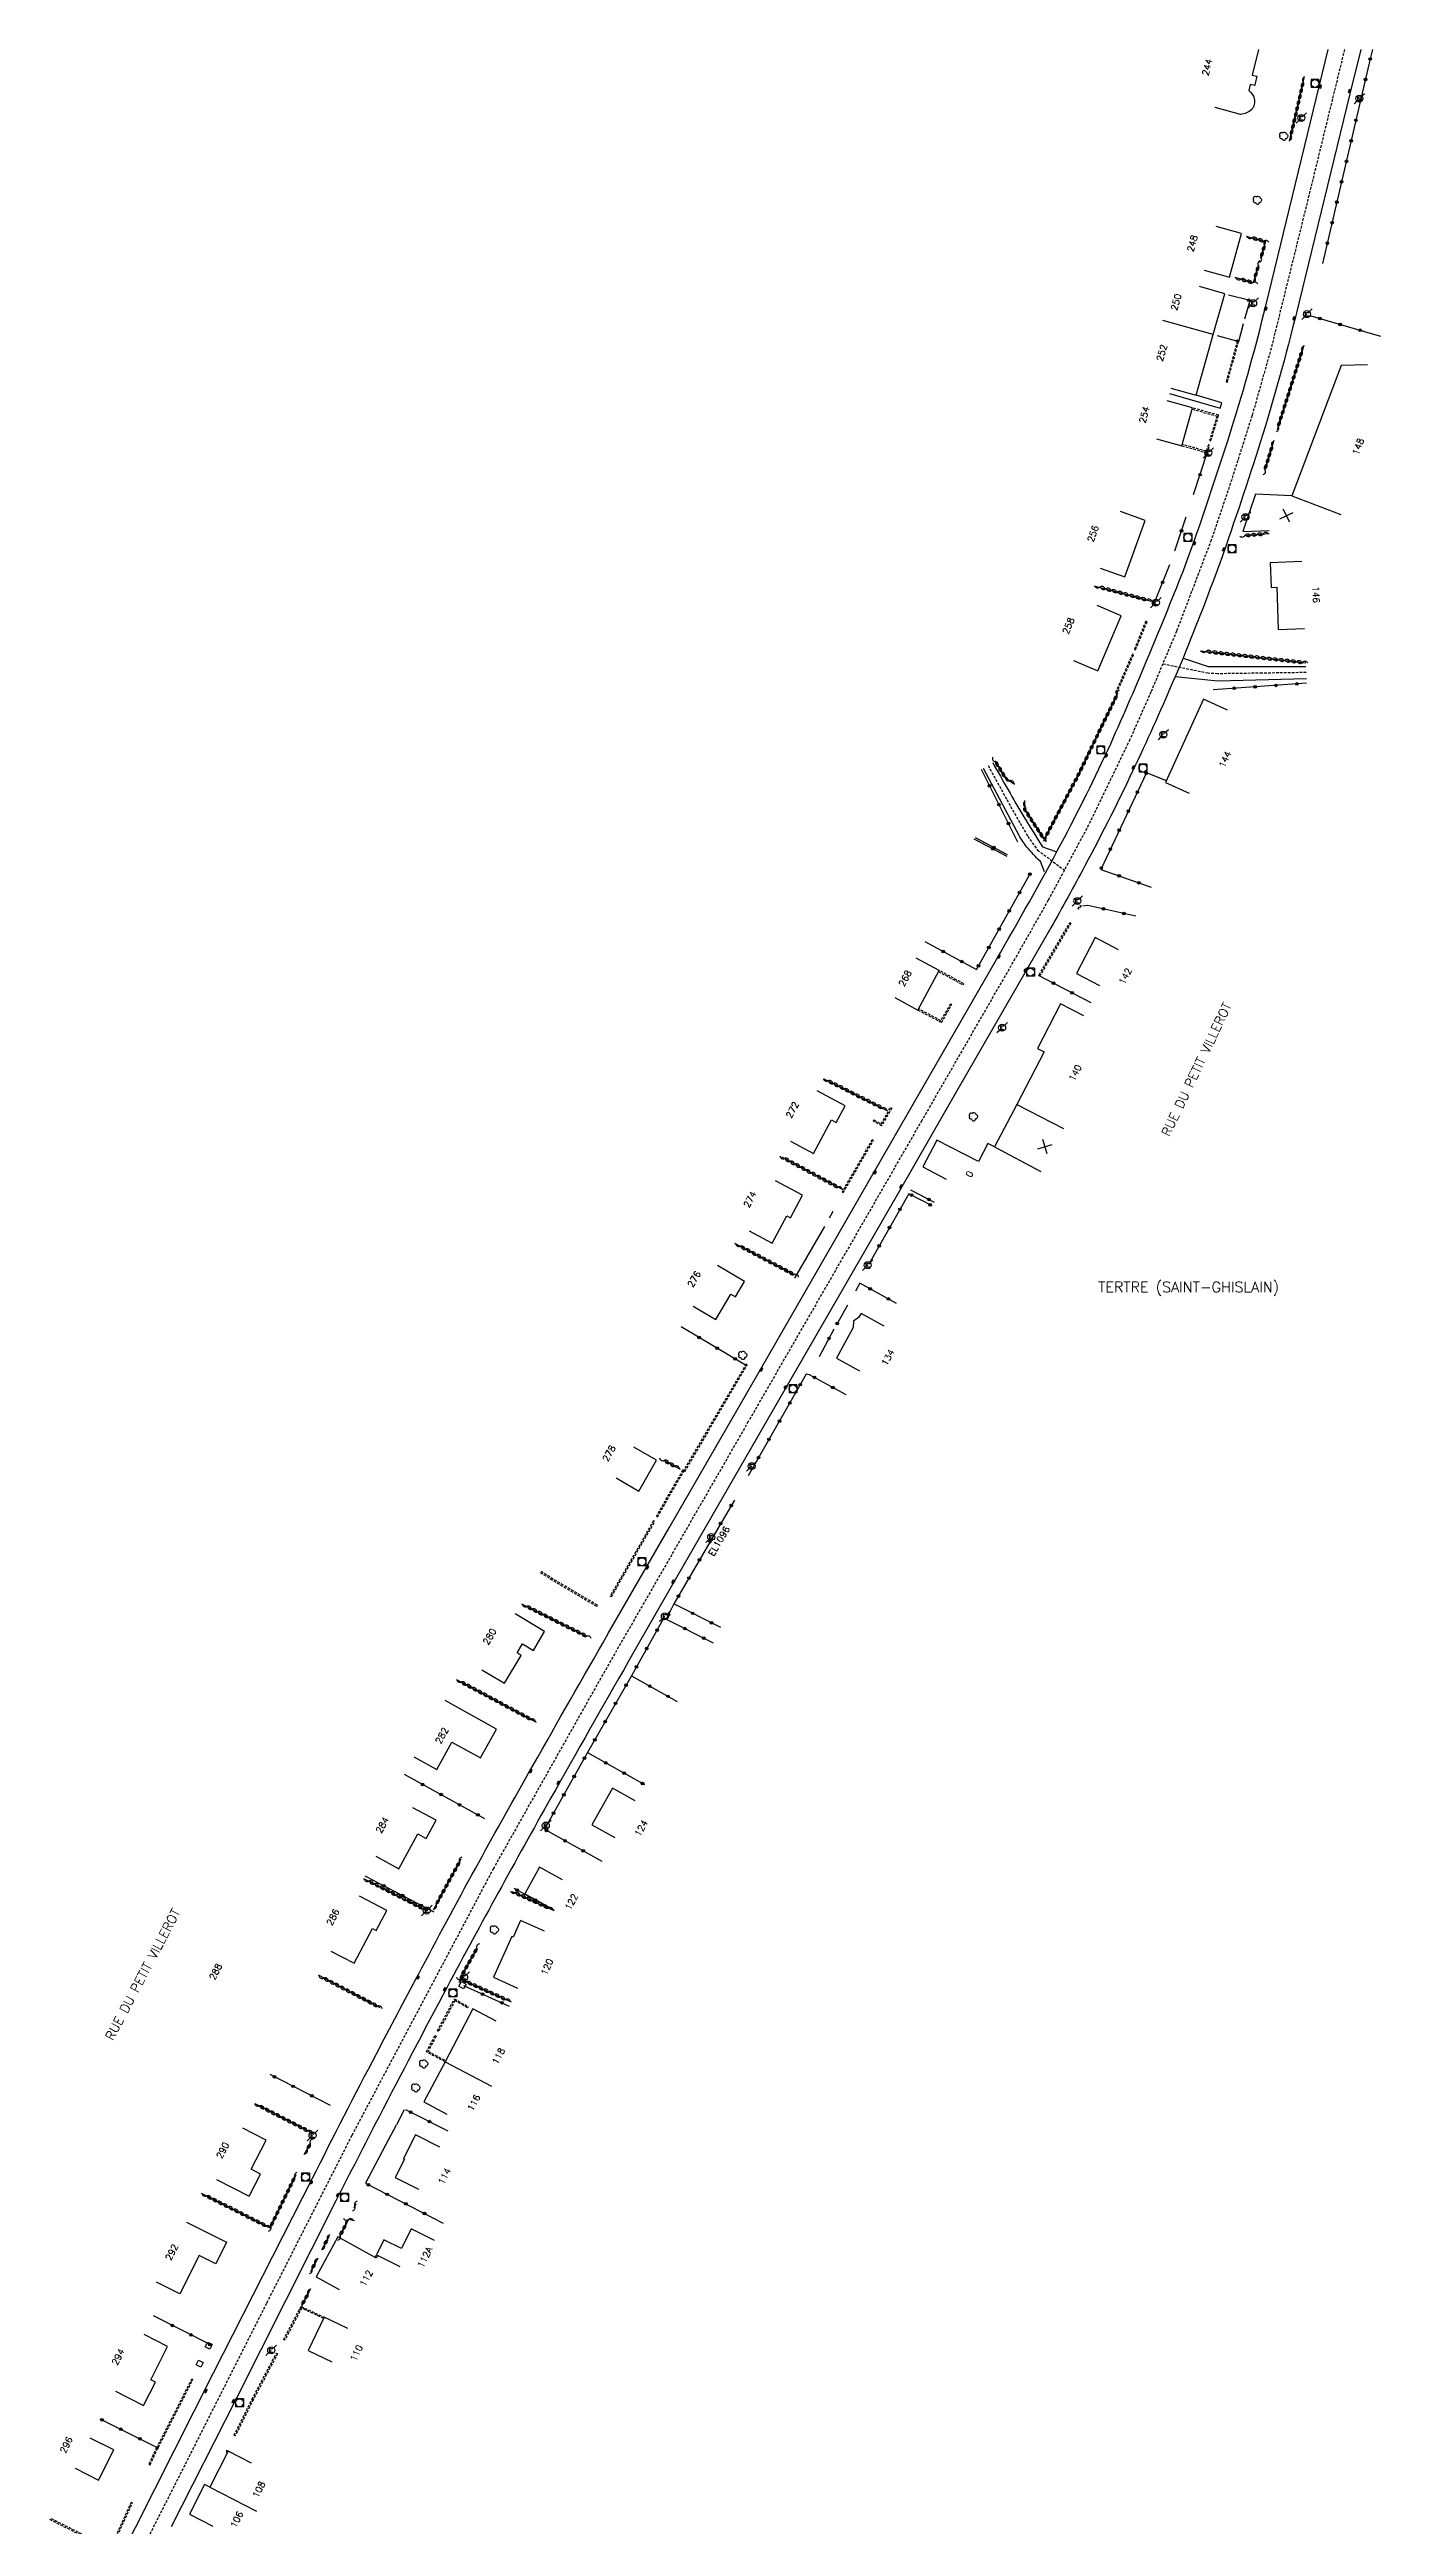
# Model space of a CAD drawing. Header units: millimetres. Extents: x 108000 to 109000, y 128000 to 129000.
# Drawn here: x 108247.2 to 108500.7, y 128528.4 to 129000 of the extents above; entities that cross this region are included whole.
import ezdxf
from ezdxf.enums import TextEntityAlignment as Align

# ---------------------------------------------------------------- set-up
doc = ezdxf.new("R2010")
doc.units = ezdxf.units.MM
doc.linetypes.add('DASHED', pattern=[0.75, 0.5, -0.25])
doc.layers.get('0').update_dxf_attribs({"linetype": 'CONTINUOUS'})
for name, color, linetype in [('W0001', 6, 'DASHED'), ('W0008', 7, 'CONTINUOUS'), ('W0100', 7, 'CONTINUOUS'), ('W0112', 1, 'DASHED'), ('W0300', 7, 'CONTINUOUS'), ('W0310', 3, 'CONTINUOUS'), ('W0322', 7, 'CONTINUOUS'), ('W0334', 7, 'CONTINUOUS'), ('W0400', 7, 'CONTINUOUS'), ('W0420', 7, 'CONTINUOUS'), ('W0471', 7, 'CONTINUOUS'), ('W0980', 7, 'CONTINUOUS'), ('W0984', 7, 'CONTINUOUS'), ('W0989', 7, 'CONTINUOUS'), ('W0991', 7, 'CONTINUOUS'), ('W1102', 7, 'CONTINUOUS')]:
    doc.layers.add(name, color=color, linetype=linetype)
doc.styles.get("Standard").update_dxf_attribs({"font": 'romans.shx', "width": 0.85})

# ---------------------------------------------------------------- blocks, each defined once
blk = doc.blocks.new('T400')
for p, q in [((-0.15, 0.3), (0.15, 0.3)), ((-0.15, -0.25), (-0.15, 0.3)), ((-0.15, 0.15), (0.15, 0.15)), ((-0.15, 0), (0.15, 0)), ((0.15, 0.3), (0.15, -0.25)), ((-0.15, -0.15), (0.15, -0.15)), ((-0.15, -0.25), (-0.15, -0.3)), ((-0.15, -0.3), (0.15, -0.3)), ((0.15, -0.3), (0.15, -0.25))]:
    blk.add_line(p, q)
blk = doc.blocks.new('T420')
for p, q in [((0.75, 0.75), (-0.75, 0.75)), ((-0.75, 0.75), (-0.75, -0.75)), ((0.75, 0.75), (0.75, -0.75)), ((0.75, -0.75), (-0.75, -0.75))]:
    blk.add_line(p, q)
blk.add_ellipse((0, 0), major_axis=(-0.53, 0.53), ratio=1, start_param=3.926991, end_param=10.210176)
blk = doc.blocks.new('T471')
for p, q in [((-0.333334, 0.333334), (-0.333334, -0.333334)), ((-0.333334, 0.333334), (0.333334, 0.333334)), ((-0.333334, 0), (0, 0)), ((0.500001, 0.500001), (1.000002, 1.000002)), ((-0.500001, -0.500001), (-1.000002, -1.000002)), ((-0.333334, -0.333334), (0.333334, -0.333334))]:
    blk.add_line(p, q)
blk.add_ellipse((0, 0), major_axis=(0.471405, 0.471405), ratio=1, start_param=5.4977871438, end_param=11.780972451)
blk = doc.blocks.new('T300')
for p, q in [((-0.8, 0.51), (-0.86, 0.34)), ((-0.86, 0.34), (-0.86, 0.17)), ((-0.86, 0.17), (-0.74, 0.06)), ((-0.69, 0.63), (-0.8, 0.51)), ((-0.8, -0.06), (-0.74, 0.06)), ((-0.74, 0.06), (-0.69, 0.11)), ((-0.57, 0.69), (-0.69, 0.63)), ((-0.46, 0.69), (-0.57, 0.69)), ((-0.29, 0.63), (-0.46, 0.69)), ((-0.29, 0.63), (-0.17, 0.74)), ((-0.23, 0.57), (-0.29, 0.63)), ((-0.17, 0.74), (-0.06, 0.8)), ((-0.06, 0.8), (0.06, 0.8)), ((0.06, 0.8), (0.23, 0.74)), ((0.23, 0.74), (0.34, 0.63)), ((0.34, 0.63), (0.4, 0.51)), ((0.46, 0.46), (0.34, 0.46)), ((0.4, 0.51), (0.4, 0.46)), ((0.57, 0.4), (0.46, 0.46)), ((0.57, 0.4), (0.69, 0.29)), ((0.69, 0.29), (0.74, 0.17)), ((0.74, 0.06), (0.69, -0.17)), ((0.74, 0.17), (0.74, 0.06)), ((-0.8, -0.17), (-0.8, -0.06)), ((-0.8, -0.23), (-0.8, -0.17)), ((-0.74, -0.34), (-0.8, -0.23)), ((-0.69, -0.4), (-0.74, -0.34)), ((-0.51, -0.46), (-0.69, -0.4)), ((-0.4, -0.46), (-0.51, -0.46)), ((-0.4, -0.46), (-0.34, -0.46)), ((-0.34, -0.46), (-0.34, -0.4)), ((-0.34, -0.51), (-0.34, -0.46)), ((-0.29, -0.63), (-0.34, -0.51)), ((-0.17, -0.74), (-0.29, -0.63)), ((-0.06, -0.8), (-0.17, -0.74)), ((0.06, -0.8), (-0.06, -0.8)), ((0.17, -0.74), (0.06, -0.8)), ((0.23, -0.69), (0.17, -0.74)), ((0.29, -0.46), (0.23, -0.46)), ((0.29, -0.63), (0.23, -0.69)), ((0.46, -0.4), (0.29, -0.46)), ((0.34, -0.51), (0.29, -0.63)), ((0.34, -0.51), (0.34, -0.46)), ((0.57, -0.34), (0.46, -0.4)), ((0.63, -0.29), (0.57, -0.34)), ((0.69, -0.17), (0.63, -0.29))]:
    blk.add_line(p, q)
blk = doc.blocks.new('t112o')
at = {"color": 0, "linetype": 'Continuous'}
for p, q in [((-0.5, 0.5), (0.5, 0.5)), ((-0.5, -0.5), (-0.5, 0.5)), ((0.5, 0.5), (0.5, -0.5)), ((0.5, -0.5), (-0.5, -0.5))]:
    blk.add_line(p, q, dxfattribs=at)
blk = doc.blocks.new('t322o')
at = {"color": 0, "linetype": 'Continuous'}
for radius in [0.25, 0.15]:
    blk.add_circle((0, 0), radius, dxfattribs=at)
blk = doc.blocks.new('t310o')
at = {"color": 0, "linetype": 'Continuous'}
for centre, start, end in [((-0.5, 0.38), 216.8699, 323.1304), ((0.5, -0.37), 36.8699, 143.1303)]:
    blk.add_arc(centre, 0.625, start, end, dxfattribs=at)
blk = doc.blocks.new('t991o')
at = {"color": 0, "linetype": 'Continuous'}
for p, q in [((-1, 1), (1, -1)), ((-1, -1), (1, 1))]:
    blk.add_line(p, q, dxfattribs=at)

msp = doc.modelspace()

# ---------------------------------------------------------------- linework, layer by layer
at = {"layer": 'W0001'}
for points in [[(108493.84, 129000), (108487.25, 128972.98), (108479.88, 128943.15), (108476.24, 128930.3), (108472.13, 128917.43), (108468.46, 128906.6), (108461.86, 128889.27), (108456.99, 128877.69), (108452.96, 128868.61), (108445.1, 128852.34), (108437.42, 128838.02), (108431.08, 128826.87), (108413.36, 128796.11), (108380.3, 128738.76), (108353.33, 128691.9), (108331.76, 128653.67), (108304.78, 128602.82), (108288.53, 128570.86), (108260.49, 128515.4)], [(108486.56, 128881.38), (108478.16, 128881.27), (108469.71, 128881.15), (108467.87, 128881.24), (108459.22, 128883)], [(108425.97, 128863.69), (108429.53, 128857.19), (108432.06, 128852.69), (108433.51, 128850.21), (108435.37, 128847.59), (108440.5, 128843.77)]]:
    msp.add_lwpolyline(points, dxfattribs=at)
at = {"layer": 'W0008', "flags": 128}
for points in [[(108256.16, 128513.51), (108278.44, 128557.64), (108297.3, 128594.72, -0.0026), (108309.48, 128618.42, -0.0019), (108317.48, 128633.53, -0.0031), (108328.34, 128653.7, -0.0033), (108338.46, 128671.8, -0.0009), (108352.57, 128696.6), (108353.7, 128698.56), (108365.21, 128718.56), (108382.85, 128749.15), (108407.14, 128791.29), (108427.58, 128826.78, 0.0082), (108439.9, 128848.82, 0.0143), (108449.32, 128867.84, 0.0129), (108463.58, 128901.9), (108465.29, 128906.61, 0.007), (108472.41, 128928.02, 0.0158), (108478.86, 128951.23), (108490.74, 129000)], [(108496.93, 129000), (108494.88, 128991.58), (108485.14, 128951.71, -0.0149), (108478.3, 128926.78, -0.008), (108470.79, 128904.16), (108470.54, 128903.41, -0.0099), (108463.09, 128884.13, -0.0025), (108461.57, 128880.56, -0.0087), (108454.06, 128863.8, -0.0128), (108444.41, 128844.58, -0.004), (108437.93, 128832.78), (108420.22, 128802.04), (108409.27, 128783), (108384.17, 128739.51), (108363.29, 128703.26), (108357.5, 128693.16, 0.0018), (108342.7, 128667.12, 0.0054), (108322.93, 128631.08, 0.0033), (108309.98, 128606.4, 0.0008), (108301.74, 128590.4), (108282.68, 128552.61), (108270.4, 128528.35)], [(108436.74, 128843.43), (108435.92, 128845.41, -0.0254), (108433.36, 128848.15, -0.0489), (108431.86, 128850.37), (108425.08, 128863.14)], [(108426.85, 128864.24, 0.008185), (108432.79, 128853.92, 0.0046), (108436.35, 128848.19), (108438.88, 128847.29)]]:
    msp.add_lwpolyline(points, format="xyb", dxfattribs=at)
for points in [[(108463.09, 128884.13), (108467.91, 128882.54), (108486.51, 128882.56)], [(108486.6, 128880.21), (108469.71, 128879.75), (108461.57, 128880.56)]]:
    msp.add_lwpolyline(points, dxfattribs=at)
at = {"layer": 'W0100'}
msp.add_lwpolyline([(108477.45, 129000), (108476.29, 128995.1), (108477.17, 128994.9), (108476.86, 128993.53), (108476.78, 128993.16), (108475.88, 128993.37), (108475.61, 128992.19, -0.136176), (108476.67, 128990.67, -0.2379), (108476.18, 128988.59, -0.1552), (108474.05, 128987.65), (108469.23, 128988.95)], format="xyb", dxfattribs=at)
at = {"layer": 'W0100', "flags": 128}
for points in [[(108467.11, 128958.01), (108471.93, 128956.67), (108474.22, 128964.98), (108469.4, 128966.31)], [(108460.79, 128935.54), (108465.6, 128934.18), (108468.86, 128945.73), (108471.05, 128953.5), (108466.23, 128954.86)], [(108498.22, 128939.97), (108493.22, 128939.83), (108483.81, 128915.05), (108476.9, 128915.37), (108474.5, 128908.24), (108479.5, 128908.45)], [(108458.06, 128925.91), (108462.88, 128924.56), (108464.9, 128931.78), (108460.09, 128933.13)], [(108447.33, 128901.27), (108452.04, 128899.59), (108455.87, 128910.35), (108451.16, 128912.03)], [(108442.25, 128883.65), (108446.85, 128881.69), (108451.33, 128892.21), (108446.73, 128894.17)], [(108471.55, 128874.25), (108467.01, 128876.34), (108459.73, 128860.48), (108464.28, 128858.39)], [(108450.78, 128828.6), (108446.35, 128830.92), (108442.78, 128824.11), (108447.21, 128821.79)], [(108408.2, 128819.49), (108412.61, 128817.13), (108416.65, 128824.67), (108412.25, 128827.03)], [(108444.21, 128816.03), (108439.77, 128818.33), (108435.35, 128809.8), (108436.62, 128809.16), (108431.46, 128799.14), (108427.17, 128791.08), (108425.94, 128791.74), (108424.12, 128788.32), (108416.23, 128792.38), (108413.56, 128787.26), (108418, 128784.95)], [(108369.83, 128760.75), (108374.13, 128758.2), (108376.99, 128763.01), (108377.85, 128762.5), (108379.59, 128765.42), (108374.43, 128768.49)], [(108406.16, 128756.91), (108401.78, 128759.33), (108401.31, 128758.57), (108400.31, 128757.9), (108400.28, 128756.7), (108397.11, 128750.86), (108401.49, 128748.44)], [(108355.11, 128728.03), (108359.45, 128725.54), (108362.83, 128731.42), (108358.5, 128733.91)], [(108329.57, 128691.51), (108333.86, 128688.94), (108337.04, 128694.26), (108336.27, 128694.72), (108337.29, 128696.44), (108339.37, 128695.2), (108341.52, 128698.81), (108335.93, 128702.14)], [(108316.61, 128674.93), (108320.99, 128672.51), (108323.87, 128677.71), (108329.29, 128674.73), (108332.35, 128680.24), (108322.56, 128685.67)], [(108309.34, 128656.05), (108313.72, 128653.63), (108317.39, 128660.27), (108318.96, 128659.42), (108320.83, 128662.88), (108316.44, 128665.26)], [(108358.77, 128666.55), (108354.41, 128668.99), (108350.52, 128662.02), (108354.89, 128659.59)], [(108344.92, 128651.54), (108340.53, 128653.93), (108337.77, 128648.87), (108342.16, 128646.47)], [(108300.83, 128637.94), (108305.26, 128635.63), (108308.72, 128642.24), (108309.45, 128641.85), (108311.46, 128645.7), (108306.29, 128648.4)], [(108341.5, 128641.72), (108336.94, 128643.77), (108335.52, 128640.61), (108335.26, 128640.73), (108331.76, 128632.97), (108336.32, 128630.92)], [(108332.28, 128624.64), (108327.85, 128626.96), (108322.55, 128616.86), (108318.5, 128609.23), (108322.92, 128606.89)], [(108279.01, 128594.47), (108285.26, 128591.27), (108287.43, 128595.48), (108285.63, 128596.41), (108288.47, 128601.94), (108284.02, 128604.23)], [(108320.56, 128582.85), (108316.07, 128585.06), (108314.25, 128581.36), (108310.89, 128583.01), (108309.47, 128580.12), (108313.96, 128577.91)], [(108309.24, 128579.63), (108302.14, 128583.53), (108298.01, 128575.94), (108302.4, 128573.54)], [(108304.02, 128566.09), (108299.51, 128568.25), (108296.49, 128561.94), (108301, 128559.78)], [(108259.81, 128554.18), (108265.15, 128551.47), (108267.38, 128555.88), (108266.5, 128556.33), (108269.71, 128562.68), (108265.25, 128564.94)], [(108252.09, 128539.48), (108256.56, 128537.24), (108259.45, 128543), (108254.98, 128545.24)], [(108285.72, 128540.45), (108281.27, 128542.72), (108277.77, 128535.88), (108276.74, 128536.39), (108273.87, 128530.76), (108278.32, 128528.49)]]:
    msp.add_lwpolyline(points, dxfattribs=at)
at = {"layer": 'W0100'}
for points in [[(108485.75, 128902.52), (108479.7, 128902.29), (108479.88, 128897.59), (108480.93, 128897.63), (108481.24, 128889.55), (108486.24, 128889.74)], [(108388.32, 128792.17), (108392.73, 128789.8), (108396.16, 128796.22), (108397.05, 128795.74), (108398.74, 128798.89), (108393.44, 128801.73)], [(108380.45, 128775.08), (108384.87, 128772.75), (108387.61, 128777.95), (108388.36, 128777.55), (108390.65, 128781.9), (108385.48, 128784.63)], [(108321.56, 128600.6), (108316.94, 128602.97), (108314.63, 128598.45), (108314.8, 128598.37), (108313.02, 128594.88), (108317.47, 128592.6)], [(108273.33, 128586.35), (108280.95, 128582.52), (108278.88, 128578.39), (108275.72, 128579.98), (108272.06, 128572.69), (108267.59, 128574.93)]]:
    msp.add_lwpolyline(points, dxfattribs=at)
at = {"layer": 'W0112'}
for points in [[(108473.45, 128944.51), (108471.31, 128936.76), (108471.55, 128936.7), (108473.69, 128944.44)], [(108456, 128891.16), (108453.83, 128885.82), (108454.06, 128885.73), (108456.24, 128891.06)], [(108457.49, 128894.96), (108457.21, 128894.36), (108457.44, 128894.25), (108457.72, 128894.85)], [(108453.46, 128884.91), (108450.24, 128877.55), (108450.46, 128877.45), (108453.69, 128884.81)], [(108443.68, 128837.01), (108443.32, 128836.31), (108443.1, 128836.42), (108443.46, 128837.12)], [(108435.68, 128823.86), (108441.51, 128833.77), (108441.73, 128833.65), (108435.89, 128823.73)], [(108407.63, 128798.46), (108405.7, 128795.09), (108404.12, 128795.98), (108404.24, 128796.2), (108405.61, 128795.43), (108407.41, 128798.59)], [(108398.38, 128782.36), (108404.12, 128792.31), (108403.9, 128792.44), (108398.16, 128782.48)], [(108379.89, 128749.69), (108367.98, 128729.4), (108368.2, 128729.28), (108380.11, 128749.57)], [(108363.01, 128720.65), (108368.02, 128729.37), (108367.8, 128729.49), (108362.79, 128720.77)], [(108362.25, 128719.87), (108354.02, 128705.56), (108354.24, 128705.44), (108362.47, 128719.74)], [(108326.82, 128627.17), (108324.43, 128628.52), (108321.31, 128622.64), (108321.09, 128622.76), (108324.33, 128628.86), (108326.95, 128627.39)], [(108290.65, 128561.3), (108286.02, 128552.53), (108282.61, 128545.66), (108282.38, 128545.77), (108285.8, 128552.64), (108290.43, 128561.41)], [(108274.3, 128556.46), (108267.74, 128543.62), (108267.97, 128543.51), (108274.52, 128556.35)], [(108266.38, 128540.13), (108267.83, 128543.34), (108267.61, 128543.45), (108266.15, 128540.23)]]:
    msp.add_lwpolyline(points, close=True, dxfattribs=at)
for points in [[(108464.84, 128931.54), (108469.57, 128930.19), (108468.15, 128925.6), (108468.39, 128925.53), (108469.89, 128930.36), (108464.9, 128931.78)], [(108462.88, 128924.56), (108467.67, 128923.24), (108468.16, 128924.64), (108467.93, 128924.72), (108467.51, 128923.54), (108462.95, 128924.8)], [(108416.53, 128824.45), (108421.25, 128821.91), (108421.36, 128822.13), (108416.65, 128824.67)], [(108412.61, 128817.13), (108417.08, 128814.77), (108419.04, 128818.15), (108418.82, 128818.27), (108416.98, 128815.1), (108412.73, 128817.35)], [(108340.65, 128710.02), (108351.43, 128703.57), (108351.56, 128703.79), (108340.78, 128710.24)], [(108322.56, 128616.89), (108318.99, 128618.76), (108320.62, 128621.86), (108320.85, 128621.75), (108319.33, 128618.86), (108322.68, 128617.11)], [(108309.7, 128580.01), (108309.47, 128579.52), (108309.24, 128579.63), (108309.47, 128580.12)], [(108299.41, 128568.02), (108295.23, 128569.97), (108292.02, 128563.85), (108291.8, 128563.97), (108295.11, 128570.3), (108299.51, 128568.25)], [(108281.27, 128542.72), (108280.98, 128542.87), (108280.87, 128542.65), (108281.16, 128542.5)], [(108247.23, 128529.77), (108258.89, 128523.92), (108263.02, 128532.9), (108262.79, 128533), (108258.77, 128524.26), (108247.34, 128529.99)]]:
    msp.add_lwpolyline(points, dxfattribs=at)
at = {"layer": 'W0310'}
for p, q in [((108398.39, 128782.87), (108386.69, 128789.13)), ((108389.05, 128766.74), (108377.77, 128772.69)), ((108335.35, 128649.29), (108343.29, 128645.71)), ((108310.22, 128627.18), (108298.43, 128633.34)), ((108297.46, 128603.21), (108286.41, 128608.88))]:
    msp.add_line(p, q, dxfattribs=at)
at = {"layer": 'W0310', "flags": 128}
for points in [[(108483.39, 128982.57), (108486.17, 128994.63)], [(108475.12, 128964.46), (108478.81, 128963.43), (108477.88, 128960.21)], [(108477.49, 128958.96), (108476.47, 128955.6), (108473.03, 128956.6)], [(108486.08, 128943.64), (108481.01, 128927.6)], [(108480.4, 128925.57), (108478.66, 128919.97)], [(108474.79, 128907.47), (108479.49, 128907.84)], [(108446.13, 128897.92), (108457.04, 128894.99)], [(108466.36, 128885.52), (108486.49, 128883.23)], [(108432.92, 128857.02), (108432.95, 128855.3), (108436.66, 128849.6), (108443.17, 128861.92), (108450.68, 128877.5)], [(108427.3, 128864.51), (108429.27, 128861.31), (108431.03, 128860.13)], [(108394.69, 128804.05), (108406.83, 128797.95)], [(108364.16, 128731.44), (108367.34, 128729.72)], [(108337.09, 128704.07), (108349.55, 128697.85)], [(108324.76, 128689.65), (108339.89, 128681.55)], [(108320.32, 128645.83), (108325.62, 128655.55)], [(108306.99, 128651.79), (108318.79, 128645.83)], [(108328.63, 128638.53), (108325.38, 128632.68), (108335.14, 128628.29)], [(108295.75, 128599.24), (108296.98, 128601.46)], [(108276.09, 128591.85), (108289.21, 128585.25), (108294.18, 128595.45)], [(108305.55, 128589.81), (108305.2, 128589.04)], [(108305.29, 128586.59), (108304.14, 128586.87), (108302.44, 128583.56)], [(108298.31, 128579.51), (108296.9, 128576.87)], [(108300.49, 128583.69), (108299.03, 128581.01)], [(108296.95, 128573.68), (108295.2, 128570.4)]]:
    msp.add_lwpolyline(points, dxfattribs=at)
at = {"layer": 'W0322'}
for p, q in [((108435.52, 128823.77), (108445.51, 128818.54)), ((108411.18, 128782.9), (108415.7, 128780.54)), ((108379.8, 128749.52), (108367.5, 128756.83)), ((108375.07, 128699.54), (108366.15, 128704.07)), ((108364.67, 128701.16), (108373.59, 128696.63)), ((108358.04, 128690.38), (108366.75, 128685.47)), ((108349.68, 128675.74), (108360.51, 128669.66)), ((108320.46, 128645.38), (108307.35, 128652.23)), ((108335.62, 128649.91), (108343.3, 128645.72)), ((108326.07, 128631.41), (108334.78, 128627.49)), ((108300.73, 128608.56), (108289.26, 128614.44)), ((108307.39, 128593.76), (108322.19, 128586.17)), ((108277.94, 128562.97), (108267.04, 128568.48))]:
    msp.add_line(p, q, dxfattribs=at)
at = {"layer": 'W0322', "flags": 128}
for points in [[(108499.18, 129000), (108498.75, 128998.2), (108489.68, 128959.24)], [(108474.89, 128948.71), (108475.88, 128952.2), (108471.75, 128953.24)], [(108469.61, 128945.57), (108473.7, 128944.44), (108474.64, 128947.87)], [(108487.45, 128949.27), (108500.7, 128945.44)], [(108465.12, 128915.26), (108467.67, 128923.24)], [(108461.55, 128904.57), (108463.71, 128911.04)], [(108457.72, 128894.85), (108460.58, 128901.97)], [(108486.64, 128879.34), (108468.83, 128878.12)], [(108431.64, 128849.09), (108424.69, 128862.9)], [(108459.79, 128860.83), (108456.13, 128862.29), (108447.42, 128843.9), (108457.03, 128840.54)], [(108429.63, 128846.36), (108423.3, 128849.65)], [(108423.52, 128849.95), (108429.61, 128846.76)], [(108413.93, 128830.18), (108423.75, 128824.82), (108434.05, 128843.2)], [(108454.13, 128835.01), (108444.96, 128837.04), (108444.01, 128836.93)], [(108415.33, 128779.84), (108410.88, 128782.16), (108403.24, 128768.75)], [(108408.55, 128761.26), (108401.54, 128765.13), (108400.7, 128763.58)], [(108399.19, 128760.94), (108397.1, 128757.17)], [(108396.61, 128756.36), (108393.77, 128751.09)], [(108398.95, 128743.84), (108391.99, 128747.68), (108391.35, 128747.81), (108380.27, 128728.44)], [(108377.65, 128723.81), (108374.05, 128717.68), (108366.15, 128704.07), (108364.67, 128701.16), (108364.16, 128701.25), (108358.04, 128690.38), (108349.68, 128675.74), (108341.49, 128661.15), (108352.38, 128655.08)], [(108314.78, 128671.62), (108330.06, 128663.21)], [(108323.15, 128603.7), (108315.08, 128607.74)], [(108256.83, 128548.9), (108267.99, 128543.34)]]:
    msp.add_lwpolyline(points, dxfattribs=at)
at = {"layer": 'W0334', "flags": 128}
for points in [[(108460.5, 128934.53), (108470.15, 128931.73), (108470.46, 128932.72), (108465.6, 128934.18)], [(108396.42, 128778.74), (108395.7, 128777.49)], [(108394.83, 128775.94), (108389.1, 128766.06)], [(108314.78, 128607.76), (108313.28, 128604.85)], [(108311.83, 128602.16), (108313.28, 128604.85)], [(108311.83, 128602.18), (108307.39, 128593.76)]]:
    msp.add_lwpolyline(points, dxfattribs=at)
at = {"layer": 'W1102'}
for p, q in [((108468.86, 128945.73), (108459.24, 128948.44)), ((108483.81, 128915.05), (108493.16, 128911.5)), ((108431.46, 128799.14), (108440.36, 128794.56)), ((108427.17, 128791.08), (108435.99, 128786.38)), ((108322.55, 128616.86), (108331.4, 128612.22)), ((108277.77, 128535.88), (108286.67, 128531.33))]:
    msp.add_line(p, q, dxfattribs=at)

# ---------------------------------------------------------------- block references
at = {"layer": 'W0112'}
for p, rotation in [((108325.87, 128631.46), 239.3543198675114), ((108277.53, 128562.83), 243.452521231234), ((108275.81, 128559.4), 62.74305524049021)]:
    msp.add_blockref('t112o', p, dxfattribs=dict(at, rotation=rotation))
at = {"layer": 'W0300'}
for p in [(108482.32, 128983.48), (108477.31, 128971.3), (108423.21, 128796.8), (108379.29, 128751.36), (108331.98, 128641.98), (108318.53, 128616.46), (108317.02, 128611.9)]:
    msp.add_blockref('T300', p, dxfattribs=at)
at = {"layer": 'W0310'}
for p, rotation in [((108485.98, 128993.83), 77.05594361205208), ((108484.95, 128989.32), 77.05594361205208), ((108485.21, 128990.45), 77.05594361205208), ((108485.46, 128991.57), 77.05594361205208), ((108485.72, 128992.7), 77.05594361205208), ((108483.91, 128984.82), 77.05594361205208), ((108484.17, 128985.95), 77.05594361205208), ((108484.43, 128987.07), 77.05594361205208), ((108484.69, 128988.2), 77.05594361205208), ((108483.65, 128983.69), 77.05594361205208), ((108476.23, 128964.15), 344.4161463515792), ((108477.34, 128963.84), 344.4161463515792), ((108478.45, 128963.53), 344.4161463515792), ((108477.95, 128960.46), 253.8042733711189), ((108478.28, 128961.57), 253.8042733711189), ((108478.6, 128962.68), 253.8042733711189), ((108474.14, 128956.27), 163.806481589702), ((108476.77, 128956.59), 253.2034253839337), ((108477.11, 128957.7), 253.2034253839337), ((108477.44, 128958.8), 253.2034253839337), ((108475.25, 128955.95), 163.806481589702), ((108476.36, 128955.63), 163.806481589702), ((108485.73, 128942.54), 252.4690301197718), ((108483.99, 128937.03), 252.4690301197718), ((108484.34, 128938.14), 252.4690301197718), ((108484.69, 128939.24), 252.4690301197718), ((108485.04, 128940.34), 252.4690301197718), ((108485.39, 128941.44), 252.4690301197718), ((108482.6, 128932.63), 252.4690301197718), ((108482.95, 128933.73), 252.4690301197718), ((108483.3, 128934.83), 252.4690301197718), ((108483.65, 128935.93), 252.4690301197718), ((108481.21, 128928.22), 252.4690301197718), ((108481.56, 128929.33), 252.4690301197718), ((108481.91, 128930.43), 252.4690301197718), ((108482.25, 128931.53), 252.4690301197718), ((108479.72, 128923.37), 252.6839972440548), ((108480.06, 128924.47), 252.6839972440548), ((108478.68, 128920.06), 252.6839972440548), ((108479.03, 128921.16), 252.6839972440548), ((108479.37, 128922.27), 252.6839972440548), ((108474.88, 128907.47), 4.559596407002426), ((108476.03, 128907.57), 4.559596407002426), ((108477.19, 128907.66), 4.559596407002426), ((108478.34, 128907.75), 4.559596407002426), ((108447.25, 128897.62), 344.9438868404873), ((108448.37, 128897.32), 344.9438868404873), ((108449.48, 128897.02), 344.9438868404873), ((108450.6, 128896.72), 344.9438868404873), ((108451.71, 128896.42), 344.9438868404873), ((108452.83, 128896.12), 344.9438868404873), ((108453.94, 128895.82), 344.9438868404873), ((108455.06, 128895.52), 344.9438868404873), ((108456.17, 128895.22), 344.9438868404873), ((108467.51, 128885.39), 353.5061820094924), ((108468.66, 128885.26), 353.5061820094924), ((108469.81, 128885.12), 353.5061820094924), ((108470.95, 128884.99), 353.5061820094924), ((108472.1, 128884.86), 353.5061820094924), ((108473.25, 128884.73), 353.5061820094924), ((108474.4, 128884.6), 353.5061820094924), ((108475.54, 128884.47), 353.5061820094924), ((108476.69, 128884.34), 353.5061820094924), ((108477.84, 128884.21), 353.5061820094924), ((108478.99, 128884.08), 353.5061820094924), ((108480.13, 128883.95), 353.5061820094924), ((108481.28, 128883.82), 353.5061820094924), ((108482.43, 128883.69), 353.5061820094924), ((108483.58, 128883.56), 353.5061820094924), ((108484.72, 128883.43), 353.5061820094924), ((108485.87, 128883.3), 353.5061820094924), ((108449.97, 128876.02), 64.23149526739562), ((108450.48, 128877.06), 64.23149526739562), ((108447.97, 128871.86), 64.23149526739562), ((108448.47, 128872.9), 64.23149526739562), ((108448.97, 128873.94), 64.23149526739562), ((108449.47, 128874.98), 64.23149526739562), ((108445.45, 128866.66), 64.23149526739562), ((108445.96, 128867.7), 64.23149526739562), ((108446.46, 128868.74), 64.23149526739562), ((108446.96, 128869.78), 64.23149526739562), ((108447.46, 128870.82), 64.23149526739562), ((108427.35, 128864.42), 301.6647694729155), ((108427.96, 128863.44), 301.6647694729155), ((108428.57, 128862.46), 301.6647694729155), ((108429.17, 128861.47), 301.6647694729155), ((108442.93, 128861.47), 62.18232017019106), ((108443.45, 128862.5), 64.23149526739562), ((108443.95, 128863.54), 64.23149526739562), ((108444.45, 128864.58), 64.23149526739562), ((108444.95, 128865.62), 64.23149526739562), ((108430.07, 128860.78), 326.2514176556622), ((108440.77, 128857.38), 62.18232017019106), ((108441.31, 128858.41), 62.18232017019106), ((108441.85, 128859.43), 62.18232017019106), ((108442.39, 128860.45), 62.18232017019106), ((108433.27, 128854.81), 303.1055442734686), ((108432.94, 128855.87), 271.1143691688914), ((108433.9, 128853.84), 303.1055442734686), ((108434.53, 128852.87), 303.1055442734686), ((108438.08, 128852.28), 62.18232017019106), ((108438.62, 128853.3), 62.18232017019106), ((108439.15, 128854.32), 62.18232017019106), ((108439.69, 128855.34), 62.18232017019106), ((108440.23, 128856.36), 62.18232017019106), ((108435.16, 128851.9), 303.1055442734686), ((108435.79, 128850.94), 303.1055442734686), ((108436.42, 128849.97), 303.1055442734686), ((108437, 128850.23), 62.18232017019106), ((108437.54, 128851.25), 62.18232017019106), ((108395.48, 128803.65), 333.3151560334221), ((108396.51, 128803.14), 333.3151560334221), ((108397.54, 128802.62), 333.3151560334221), ((108398.58, 128802.1), 333.3151560334221), ((108399.61, 128801.58), 333.3151560334221), ((108400.64, 128801.06), 333.3151560334221), ((108401.67, 128800.54), 333.3151560334221), ((108402.7, 128800.02), 333.3151560334221), ((108403.74, 128799.5), 333.3151560334221), ((108404.77, 128798.99), 333.3151560334221), ((108405.8, 128798.47), 333.3151560334221), ((108387.19, 128788.87), 151.8094383206949), ((108388.21, 128788.32), 151.8094383206949), ((108389.23, 128787.78), 151.8094383206949), ((108390.25, 128787.23), 151.8094383206949), ((108391.26, 128786.68), 151.8094383206949), ((108392.28, 128786.14), 151.8094383206949), ((108393.3, 128785.59), 151.8094383206949), ((108394.32, 128785.05), 151.8094383206949), ((108395.34, 128784.5), 151.8094383206949), ((108396.35, 128783.96), 151.8094383206949), ((108397.37, 128783.41), 151.8094383206949), ((108378.79, 128772.15), 152.204244439185), ((108379.82, 128771.61), 152.204244439185), ((108380.84, 128771.07), 152.204244439185), ((108381.86, 128770.53), 152.204244439185), ((108382.88, 128769.99), 152.204244439185), ((108383.9, 128769.46), 152.204244439185), ((108384.92, 128768.92), 152.204244439185), ((108385.95, 128768.38), 152.204244439185), ((108386.97, 128767.84), 152.204244439185), ((108387.99, 128767.3), 152.204244439185), ((108389.01, 128766.76), 152.204244439185), ((108364.29, 128731.37), 331.6065274763108), ((108365.3, 128730.82), 331.6065274763108), ((108366.32, 128730.27), 331.6065274763108), ((108338.12, 128703.56), 333.4788584330057), ((108339.16, 128703.04), 333.4788584330057), ((108340.19, 128702.53), 333.4788584330057), ((108341.22, 128702.01), 333.4788584330057), ((108342.26, 128701.5), 333.4788584330057), ((108343.29, 128700.98), 333.4788584330057), ((108344.32, 128700.46), 333.4788584330057), ((108345.36, 128699.95), 333.4788584330057), ((108346.39, 128699.43), 333.4788584330057), ((108347.42, 128698.92), 333.4788584330057), ((108348.46, 128698.4), 333.4788584330057), ((108349.49, 128697.89), 333.4788584330057), ((108325.63, 128689.18), 331.8496109835236), ((108326.65, 128688.64), 331.8496109835236), ((108327.67, 128688.09), 331.8496109835236), ((108328.69, 128687.55), 331.8496109835236), ((108329.71, 128687), 331.8496109835236), ((108330.73, 128686.46), 331.8496109835236), ((108331.74, 128685.91), 331.8496109835236), ((108332.76, 128685.37), 331.8496109835236), ((108333.78, 128684.82), 331.8496109835236), ((108334.8, 128684.28), 331.8496109835236), ((108335.82, 128683.73), 331.8496109835236), ((108336.84, 128683.19), 331.8496109835236), ((108337.85, 128682.64), 331.8496109835236), ((108338.87, 128682.1), 331.8496109835236), ((108324.75, 128653.94), 61.38730988649419), ((108325.3, 128654.95), 61.38730988649419), ((108308.02, 128651.27), 333.1858813363563), ((108309.05, 128650.75), 333.1858813363563), ((108310.08, 128650.23), 333.1858813363563), ((108311.11, 128649.71), 333.1858813363563), ((108322.54, 128649.88), 61.38730988649419), ((108323.09, 128650.9), 61.38730988649419), ((108323.64, 128651.91), 61.38730988649419), ((108324.19, 128652.93), 61.38730988649419), ((108312.14, 128649.19), 333.1858813363563), ((108313.18, 128648.67), 333.1858813363563), ((108314.21, 128648.15), 333.1858813363563), ((108315.24, 128647.63), 333.1858813363563), ((108316.27, 128647.11), 333.1858813363563), ((108317.3, 128646.58), 333.1858813363563), ((108318.33, 128646.06), 333.1858813363563), ((108320.88, 128646.84), 61.38730988649419), ((108321.43, 128647.86), 61.38730988649419), ((108321.98, 128648.87), 61.38730988649419), ((108335.92, 128649.03), 335.7687848572042), ((108336.98, 128648.56), 335.7687848572042), ((108338.03, 128648.08), 335.7687848572042), ((108339.08, 128647.61), 335.7687848572042), ((108340.14, 128647.14), 335.7687848572042), ((108341.19, 128646.66), 335.7687848572042), ((108342.24, 128646.19), 335.7687848572042), ((108326.92, 128635.44), 240.9387439270131), ((108327.48, 128636.45), 240.9387439270131), ((108328.04, 128637.46), 240.9387439270131), ((108328.6, 128638.47), 240.9387439270131), ((108299.45, 128632.8), 152.4167821954157), ((108300.47, 128632.27), 152.4167821954157), ((108301.5, 128631.74), 152.4167821954157), ((108302.52, 128631.2), 152.4167821954157), ((108303.54, 128630.67), 152.4167821954157), ((108325.66, 128632.55), 335.7687848572296), ((108325.79, 128633.42), 240.9387439270131), ((108326.35, 128634.43), 240.9387439270131), ((108326.71, 128632.08), 335.7687848572296), ((108327.77, 128631.61), 335.7687848572296), ((108328.82, 128631.13), 335.7687848572296), ((108304.57, 128630.13), 152.4167821954157), ((108305.59, 128629.6), 152.4167821954157), ((108306.61, 128629.06), 152.4167821954157), ((108307.64, 128628.53), 152.4167821954157), ((108308.66, 128627.99), 152.4167821954157), ((108309.69, 128627.46), 152.4167821954157), ((108329.87, 128630.66), 335.7687848572296), ((108330.93, 128630.18), 335.7687848572296), ((108331.98, 128629.71), 335.7687848572296), ((108333.03, 128629.24), 335.7687848572296), ((108334.09, 128628.76), 335.7687848572296), ((108287.18, 128608.48), 152.8422065203859), ((108288.21, 128607.96), 152.8422065203859), ((108289.23, 128607.43), 152.8422065203859), ((108290.26, 128606.9), 152.8422065203859), ((108291.29, 128606.37), 152.8422065203859), ((108292.32, 128605.85), 152.8422065203859), ((108293.34, 128605.32), 152.8422065203859), ((108294.37, 128604.79), 152.8422065203859), ((108295.4, 128604.26), 152.8422065203859), ((108296.43, 128603.74), 152.8422065203859), ((108296.31, 128600.25), 61.00634790157642), ((108296.87, 128601.26), 61.00634790157642), ((108292.9, 128592.81), 64.00734994211942), ((108293.41, 128593.85), 64.00734994211942), ((108293.91, 128594.89), 64.00734994211942), ((108277.13, 128591.33), 333.2799658685501), ((108278.16, 128590.81), 333.2799658685501), ((108279.19, 128590.3), 333.2799658685501), ((108280.22, 128589.78), 333.2799658685501), ((108281.25, 128589.26), 333.2799658685501), ((108282.28, 128588.74), 333.2799658685501), ((108283.32, 128588.22), 333.2799658685501), ((108290.87, 128588.66), 64.00734994211942), ((108291.38, 128589.7), 64.00734994211942), ((108291.89, 128590.74), 64.00734994211942), ((108292.39, 128591.77), 64.00734994211942), ((108305.37, 128589.43), 242.9036510130201), ((108284.35, 128587.7), 333.2799658685501), ((108285.38, 128587.18), 333.2799658685501), ((108286.41, 128586.66), 333.2799658685501), ((108287.44, 128586.14), 333.2799658685501), ((108288.47, 128585.62), 333.2799658685501), ((108289.36, 128585.54), 64.00734994211942), ((108289.86, 128586.58), 64.00734994211942), ((108290.37, 128587.62), 64.00734994211942), ((108302.57, 128583.82), 242.9036510130201), ((108303.1, 128584.84), 242.9036510130201), ((108303.62, 128585.87), 242.9036510130201), ((108304.17, 128586.87), 166.1113291459833), ((108297.76, 128578.49), 241.818096421177), ((108299.58, 128582.02), 241.267217421352), ((108300.14, 128583.04), 241.267217421352), ((108297.22, 128577.47), 241.818096421177), ((108295.32, 128570.62), 241.9126491471137), ((108295.87, 128571.64), 241.9126491471137), ((108296.41, 128572.66), 241.9126491471137)]:
    msp.add_blockref('t310o', p, dxfattribs=dict(at, rotation=rotation))
at = {"layer": 'W0322'}
for p, rotation in [((108497.84, 128994.3), 256.8962131048467), ((108498.75, 128998.2), 256.8962131048467), ((108496.93, 128990.4), 256.8962131048467), ((108496.03, 128986.51), 256.8962131048467), ((108495.12, 128982.61), 256.8962131048467), ((108494.21, 128978.72), 256.8962131048467), ((108492.4, 128970.93), 256.8962131048467), ((108493.3, 128974.82), 256.8962131048467), ((108491.49, 128967.03), 256.8962131048467), ((108490.58, 128963.13), 256.8962131048467), ((108475.63, 128952.26), 165.8505567938918), ((108489.17, 128948.78), 343.8582650536418), ((108493.01, 128947.66), 343.8582650536418), ((108473.47, 128944.5), 344.5951388094746), ((108496.85, 128946.55), 343.8582650536418), ((108466.34, 128919.07), 72.2625215307594), ((108467.56, 128922.88), 72.2625215307594), ((108462.82, 128908.36), 71.49861669604424), ((108459.21, 128898.56), 68.09623156382082), ((108472.82, 128878.39), 183.9181244451959), ((108476.81, 128878.66), 183.9181244451959), ((108480.8, 128878.94), 183.9181244451959), ((108484.79, 128879.21), 183.9181244451959), ((108456.1, 128862.23), 244.6427978504121), ((108426.24, 128859.81), 116.7105029480806), ((108454.39, 128858.61), 244.6427978504121), ((108428.04, 128856.24), 116.7105029480806), ((108429.84, 128852.66), 116.7105029480806), ((108452.68, 128855), 244.6427978504121), ((108427.06, 128848.09), 332.2961576904311), ((108450.96, 128851.38), 244.6427978504121), ((108426.85, 128847.81), 152.51981139591), ((108447.54, 128844.16), 244.6427978504121), ((108449.25, 128847.77), 244.6427978504121), ((108431.97, 128839.49), 60.74472837462366), ((108433.92, 128842.98), 60.74472837462366), ((108450.93, 128842.67), 340.7120112966817), ((108454.71, 128841.35), 340.7120112966817), ((108430.01, 128836), 60.74472837462366), ((108447.94, 128836.38), 167.519394975682), ((108451.84, 128835.52), 167.519394975682), ((108428.06, 128832.51), 60.74472837462366), ((108417.44, 128828.26), 331.364652301642), ((108420.96, 128826.34), 331.364652301642), ((108424.15, 128825.53), 60.74472837462366), ((108426.1, 128829.02), 60.74472837462366), ((108438.42, 128822.25), 332.3525414934842), ((108441.96, 128820.4), 332.3525414934842), ((108409.18, 128779.18), 240.3270904203494), ((108411.38, 128781.9), 152.4639344087825), ((108414.72, 128781.05), 332.4639344088361), ((108414.92, 128780.05), 152.4639344087825), ((108407.2, 128775.71), 240.3270904203494), ((108405.22, 128772.23), 240.3270904203494), ((108403.5, 128764.05), 151.1301067559583), ((108407, 128762.12), 151.1301067559583), ((108370.94, 128754.79), 149.2742675582635), ((108395.67, 128754.61), 241.6584272517919), ((108397.25, 128757.44), 241.0423482245268), ((108374.38, 128752.74), 149.2742675582635), ((108377.82, 128750.7), 149.2742675582635), ((108390.2, 128745.8), 240.2234459048204), ((108392.89, 128747.19), 151.1301067559514), ((108396.39, 128745.25), 151.1301067559514), ((108388.21, 128742.32), 240.2234459048204), ((108384.24, 128735.38), 240.2234459048204), ((108386.23, 128738.85), 240.2234459048204), ((108382.25, 128731.91), 240.2234459048204), ((108377.06, 128722.81), 239.5374373037604), ((108373.01, 128715.9), 239.8853198531274), ((108375.03, 128719.36), 239.5374373037604), ((108371.01, 128712.44), 239.8853198531274), ((108369, 128708.98), 239.8853198531274), ((108365.1, 128702), 243.0981126907277), ((108366.99, 128705.52), 239.8853198531274), ((108369.71, 128702.26), 153.0981126907571), ((108362.92, 128699.04), 240.6116214512355), ((108368.24, 128699.35), 333.0981126907571), ((108371.81, 128697.54), 333.0981126907571), ((108373.28, 128700.45), 153.0981126907571), ((108360.95, 128695.56), 240.6116214512355), ((108357.02, 128688.59), 240.2686570610171), ((108358.99, 128692.07), 240.6116214512355), ((108361.52, 128688.42), 330.6116214509979), ((108355.03, 128685.12), 240.2686570610171), ((108365.01, 128686.46), 330.6116214509979), ((108351.06, 128678.17), 240.2686570610171), ((108353.05, 128681.65), 240.2686570610171), ((108349.09, 128674.69), 240.6986517641917), ((108353.16, 128673.78), 330.6986517641371), ((108318.28, 128669.69), 331.1677232684657), ((108347.13, 128671.21), 240.6986517641917), ((108356.65, 128671.83), 330.6986517641371), ((108360.14, 128669.87), 330.6986517641371), ((108321.79, 128667.76), 331.1677232684657), ((108325.29, 128665.83), 331.1677232684657), ((108343.22, 128664.23), 240.6986517641917), ((108345.17, 128667.72), 240.6986517641917), ((108328.8, 128663.9), 331.1677232684657), ((108341.89, 128660.92), 330.8604713542775), ((108345.39, 128658.97), 330.8604713542775), ((108348.88, 128657.03), 330.8604713542775), ((108310.89, 128650.38), 152.416782195473), ((108314.44, 128648.53), 152.416782195473), ((108317.99, 128646.67), 152.416782195473), ((108336.28, 128649.55), 331.3843862527438), ((108339.79, 128647.64), 331.3843862527438), ((108329.71, 128629.77), 335.7687848571845), ((108333.36, 128628.13), 335.7687848571845), ((108290.05, 128614.03), 152.8422065204362), ((108293.61, 128612.21), 152.8422065204362), ((108297.17, 128610.38), 152.8422065204362), ((108316, 128607.28), 153.3584572506864), ((108319.58, 128605.49), 153.3584572506864), ((108307.95, 128593.47), 332.8617928051673), ((108311.51, 128591.64), 332.8617928051673), ((108315.07, 128589.82), 332.8617928051673), ((108318.63, 128588), 332.8617928051673), ((108270.61, 128566.67), 153.1936214496424), ((108274.18, 128564.87), 153.1936214496424), ((108277.75, 128563.07), 153.1936214496424), ((108257.25, 128548.69), 333.5464830185775), ((108260.83, 128546.91), 333.5464830185775), ((108264.41, 128545.12), 333.5464830185775)]:
    msp.add_blockref('t322o', p, dxfattribs=dict(at, rotation=rotation))
at = {"layer": 'W0400'}
for p, rotation in [((108489.19, 128992.93), 166.6646264464365), ((108494.81, 128992.08), 166.8581821651503), ((108478.85, 128950.65), 167.8044398443319), ((108484.29, 128948.82), 345.3084184478376), ((108465.22, 128905.96), 158.7410833472395), ((108470.85, 128904.81), 160.5753462784979), ((108448.45, 128865.56), 151.7206445112681), ((108453.67, 128863.32), 335.6657318114111), ((108428.02, 128827.29), 150.2637201572643), ((108433.12, 128824.7), 328.8142697674357), ((108404.37, 128786.22), 147.5489587303452), ((108409.39, 128783.55), 329.0518947087275), ((108382.77, 128748.66), 145.763601051432), ((108387.4, 128745.31), 329.2291296296359), ((108361.05, 128710.96), 148.2771722948381), ((108366, 128708.29), 328.7013383759769), ((108338.84, 128672.17), 149.8449343284234), ((108344.14, 128670.01), 326.6839664552791), ((108317.35, 128632.94), 149.9116058016007), ((108322.54, 128630.66), 330.9016799674866), ((108297.07, 128593.89), 151.3996970680871), ((108302.14, 128591.51), 333.5780034042866), ((108276.98, 128554.2), 334.9007015762667), ((108282.25, 128552.24), 152.8713249274686)]:
    msp.add_blockref('T400', p, dxfattribs=dict(at, rotation=rotation))
at = {"layer": 'W0420'}
for p in [(108488.22, 128993.53), (108464.01, 128907.09), (108472.41, 128904.95), (108447.42, 128866.63), (108455.46, 128863.19), (108434.03, 128824.34), (108388.81, 128745), (108360.04, 128712.08), (108324.03, 128629.98), (108295.96, 128594.91), (108303.42, 128591.06), (108283.4, 128551.96)]:
    msp.add_blockref('T420', p, dxfattribs=at)
at = {"layer": 'W0471'}
for p in [(108496.66, 128990.66), (108485.62, 128986.97), (108476.45, 128951.7), (108486.7, 128949.62), (108467.92, 128923.19), (108474.99, 128911.01), (108457.92, 128894.68), (108459.33, 128869.57), (108442.97, 128837.89), (108428.65, 128813.76), (108403.04, 128768.54), (108380.96, 128730.31), (108373.24, 128716.78), (108364.41, 128701.68), (108341.74, 128661.86), (108319.07, 128645.68), (108326.19, 128632.98), (108297.31, 128602.85), (108289.45, 128561.94)]:
    msp.add_blockref('T471', p, dxfattribs=at)
at = {"layer": 'W0991'}
for p, rotation in [((108482.78, 128911.25), 71.4038979630407), ((108436.82, 128791.11), 61.91838366229661)]:
    msp.add_blockref('t991o', p, dxfattribs=dict(at, rotation=rotation))

# ---------------------------------------------------------------- texts
at = {"layer": 'W0980'}
msp.add_text('TERTRE (SAINT-GHISLAIN)', height=2, dxfattribs=at).set_placement((108464.16, 128764.24), align=Align.MIDDLE)
at = {"layer": 'W0984'}
msp.add_text('EL1096', height=1.25, rotation=59.5374, dxfattribs=at).set_placement((108374.73, 128716.01), align=Align.MIDDLE)
at = {"layer": 'W0989'}
for rotation, p in [(64.6281, (108465.65, 128805.84)), (62.3498, (108264.98, 128633.51))]:
    msp.add_text('RUE DU PETIT VILLEROT', height=1.75, rotation=rotation, dxfattribs=at).set_placement(p, align=Align.MIDDLE)
at = {"layer": 'W0991'}
for s, rotation, p in [('244', 74.8173, (108467.69, 128996.64)), ('248', 74.5499, (108464.88, 128963.09)), ('250', 74.2869, (108461.77, 128951.92)), ('252', 74.2379, (108459.05, 128942.26)), ('254', 74.3097, (108455.71, 128930.47)), ('148', 69.2106, (108496.46, 128924.42)), ('256', 70.3781, (108445.95, 128907.82)), ('146', 272.2037, (108488.44, 128896.22)), ('258', 66.9578, (108441.27, 128890.28)), ('144', 65.3572, (108471.1, 128864.86)), ('142', 62.3525, (108452.09, 128823.57)), ('268', 61.8058, (108410.17, 128823.17)), ('140', 62.7653, (108442.56, 128805.16)), ('272', 61.8094, (108388.69, 128798.12)), ('274', 62.2042, (108380.62, 128781.09)), ('0', 62.4639, (108422.43, 128785.89)), ('276', 59.2743, (108369.98, 128765.9)), ('134', 61.1301, (108406.89, 128750.99)), ('278', 60.0783, (108353.77, 128732.72)), ('280', 59.1117, (108331.04, 128697.85)), ('282', 61.0271, (108321.94, 128678.99)), ('284', 61.0449, (108310.6, 128661.95)), ('124', 60.8605, (108359.89, 128661.37)), ('286', 62.4168, (108301.19, 128644.41)), ('122', 61.3844, (108346.61, 128647.33)), ('120', 65.7688, (108341.97, 128634.94)), ('288', 62.8422, (108278.86, 128634.04)), ('118', 62.3078, (108332.72, 128617.96)), ('116', 62.0754, (108328.04, 128609.07)), ('290', 62.8422, (108280.2, 128600.02)), ('114', 62.8618, (108322.46, 128595.09)), ('292', 63.3146, (108270.49, 128580.63)), ('112A', 63.8271, (108318.72, 128579.66)), ('112', 61.4226, (108307.54, 128575.67)), ('294', 63.1936, (108260.28, 128560.69)), ('110', 64.4018, (108305.67, 128561.42)), ('296', 63.3769, (108250.41, 128543.93)), ('108', 62.9065, (108287.09, 128535.43)), ('106', 63.014, (108282.88, 128529.72))]:
    msp.add_text(s, height=1.25, rotation=rotation, dxfattribs=at).set_placement(p, align=Align.MIDDLE)

doc.saveas('drawing.dxf')
